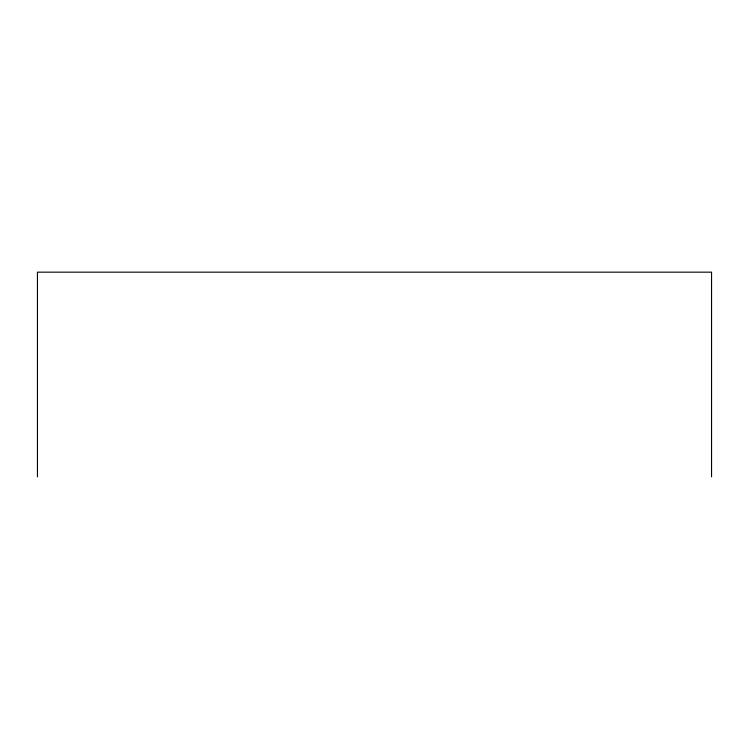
<?xml version="1.0" encoding="UTF-8"?>
<svg xmlns="http://www.w3.org/2000/svg" width="749" height="749" viewBox="0 0 749 749"><rect width="100%" height="100%" fill="white"/><g stroke="black" fill="none" stroke-linecap="round" stroke-linejoin="round"><path stroke-width="1.12" d="M711.55 476.832L711.55 272.168L37.45 272.168L37.45 476.832"/></g></svg>
